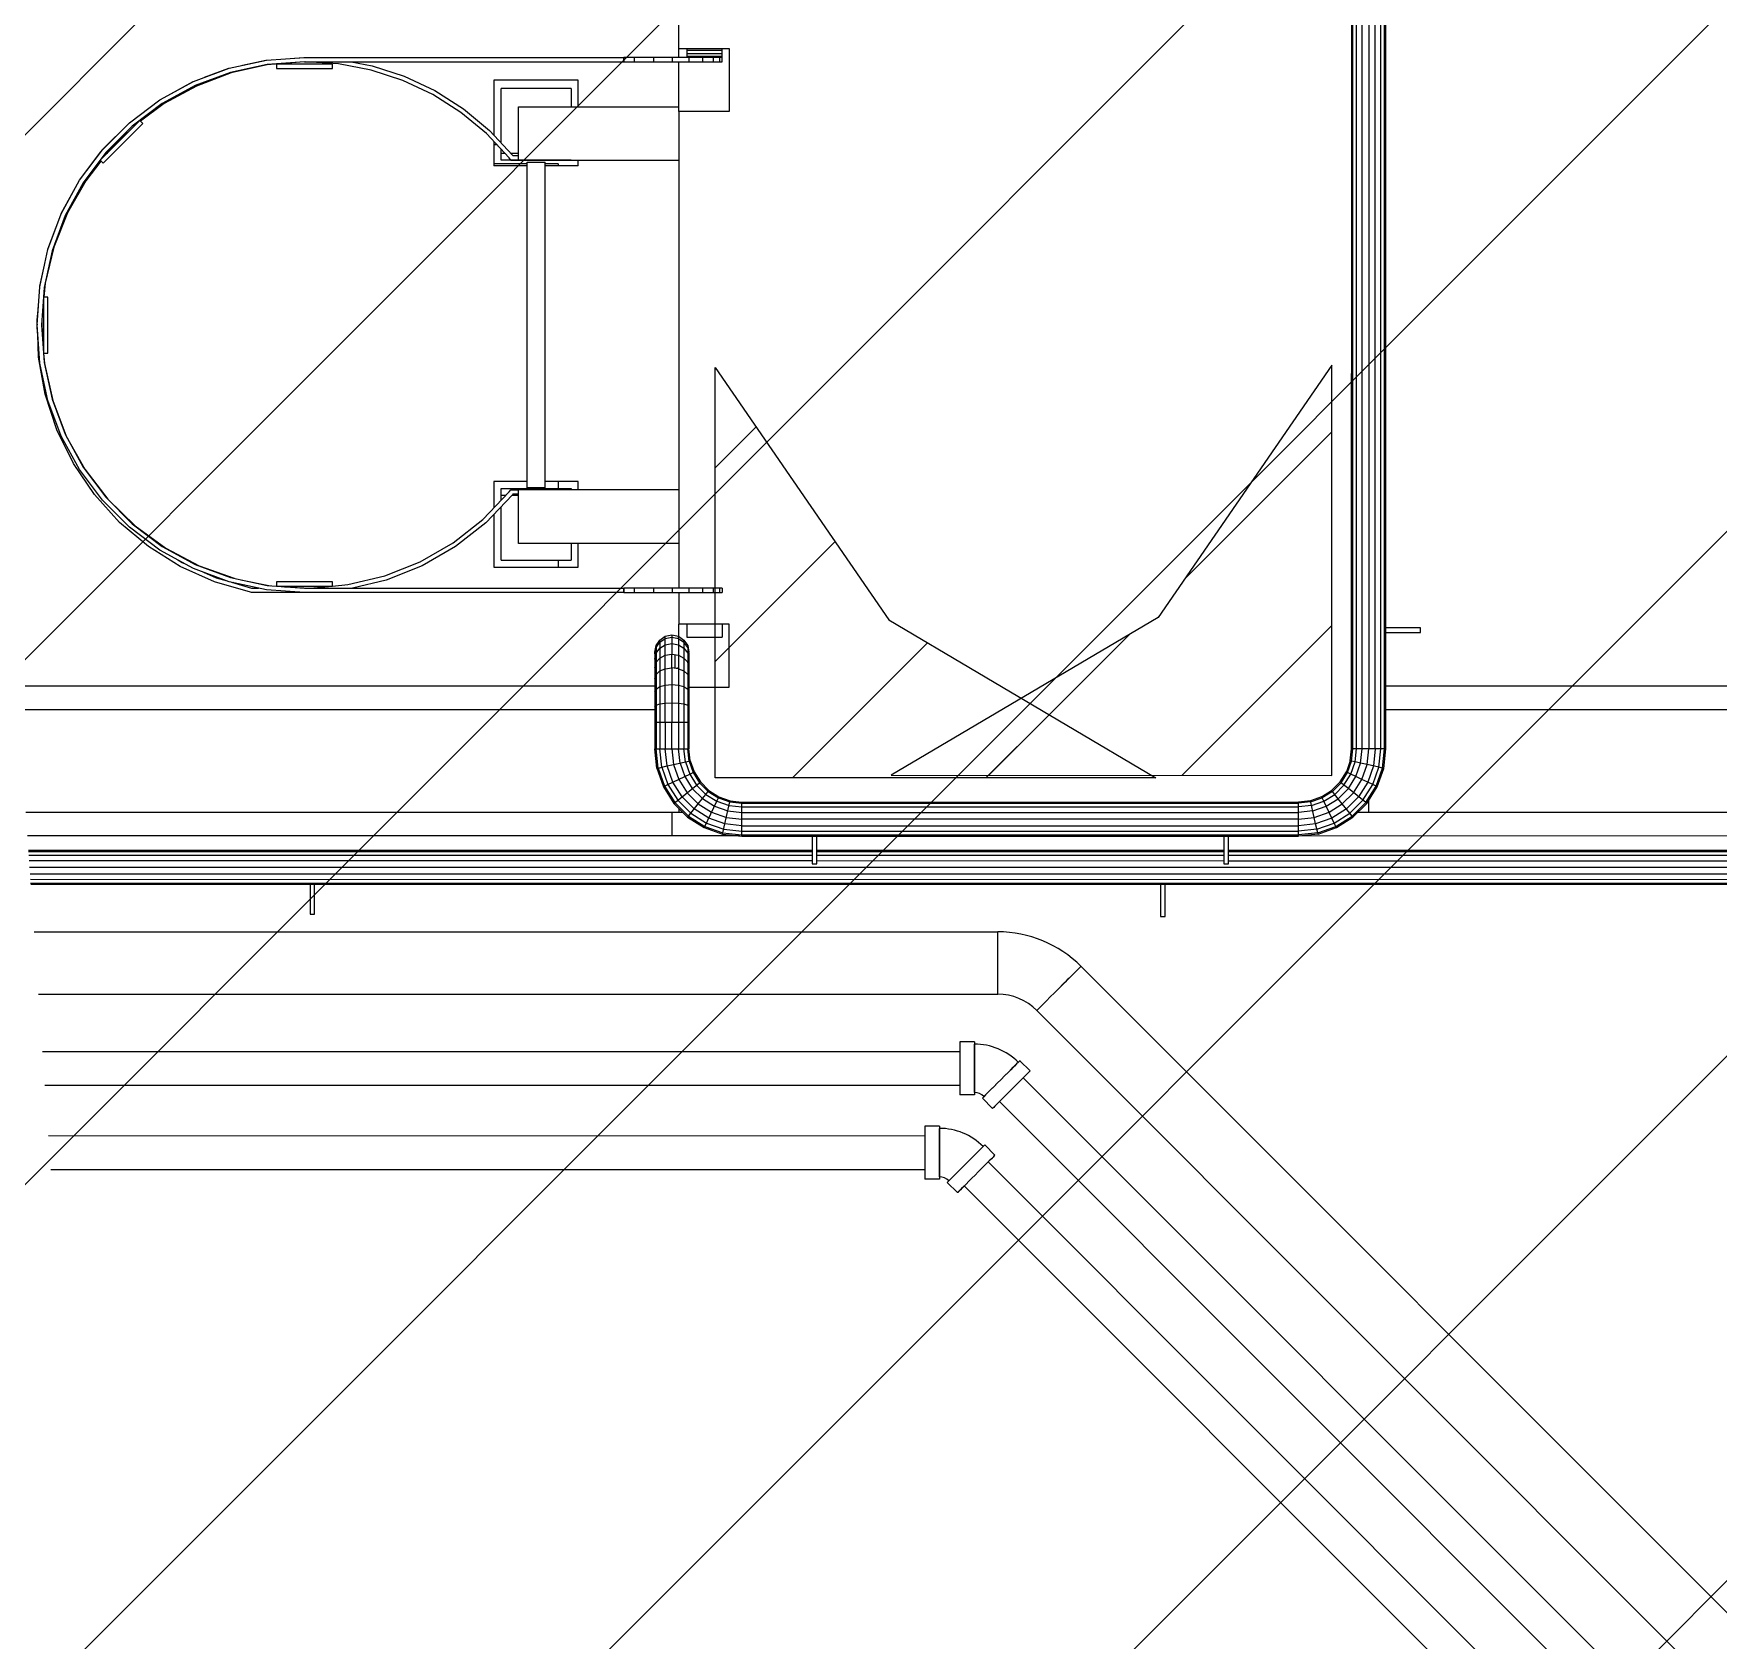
# Model space of a CAD drawing. Header units: metres. Extents: x 0 to 63075, y 0 to 44550.
# Drawn here: x 52224.2 to 52584.7, y 36668.7 to 37012.4 of the extents above; entities that cross this region are included whole.
import ezdxf

# ---------------------------------------------------------------- set-up
doc = ezdxf.new("R2010")
doc.units = ezdxf.units.M
doc.header["$LTSCALE"] = 75
for name, color, linetype in [('AI-Hatch mob', 7, 'Continuous'), ('GSB', 7, 'Continuous'), ('ML6', 1, 'Continuous'), ('SL1', 8, 'Continuous')]:
    doc.layers.add(name, color=color, linetype=linetype)
pattern_1 = [(44.99813, (326091.56, -18363.04), (-137.8813, 137.8903), [])]

# ---------------------------------------------------------------- blocks, each defined once
blk = doc.blocks.new('A$C6bae614f')
at = {"layer": 'SL1'}
h = blk.add_hatch(dxfattribs=at)
h.set_pattern_fill('_USER', color=256, scale=195, angle=44.9981, style=0, pattern_type=0)
h.set_pattern_definition(pattern_1)
h.paths.add_polyline_path([(363152.1, 20455.3), (363532.9, 20230.3), (362905, 20230.4), (362905, 20814.7)])
h = blk.add_hatch(dxfattribs=at)
h.set_pattern_fill('_USER', color=256, scale=195, angle=44.9981, style=0, pattern_type=0)
h.set_pattern_definition(pattern_1)
h.paths.add_polyline_path([(363536.2, 20458.9), (363155.4, 20234), (363783.3, 20233.9), (363783.3, 20818.2)])
for p, q in [((363811.7, 20271.6), (363811.8, 22418.4)), ((363813.5, 20271.6), (363813.6, 22418.4)), ((363818.8, 20271.6), (363818.9, 22418.4)), ((363826.8, 20271.6), (363826.8, 22418.4)), ((363836.2, 22418.4), (363836.1, 20271.6)), ((363845.4, 20271.6), (363845.5, 22418.4)), ((363853.3, 20271.6), (363853.4, 22418.4)), ((363858.6, 20271.6), (363858.7, 22418.4)), ((363860.5, 20271.6), (363860.6, 22418.4)), ((362853.1, 21256.6), (362853.1, 21313.5)), ((362853.1, 21269.3), (362924.6, 21269.3)), ((362864.6, 21269.3), (362864.6, 21256.6)), ((362914.6, 21250.3), (362914.6, 21269.3)), ((362924.6, 21269.3), (362924.6, 21179.3)), ((362212.3, 21241.2), (362265.4, 21252.7)), ((362266.3, 21246.5), (362214, 21235.1)), ((362266.2, 21246), (362215, 21234.4)), ((362231.1, 21245.3), (362264.6, 21252.6)), ((362264.6, 21252.6), (362265, 21252.7)), ((362265.4, 21252.7), (362319.6, 21256.6)), ((362313.5, 21249.9), (362266.2, 21246)), ((362319.6, 21250.3), (362266.3, 21246.5)), ((362279.6, 21247.1), (362279.6, 21240.8)), ((362359.6, 21247.1), (362279.6, 21247.1)), ((362286, 21254.2), (362318.6, 21256.6)), ((362313, 21256.1), (362318.6, 21256.6)), ((362318.6, 21256.6), (362319.4, 21256.6)), ((362318.6, 21256.6), (362319.6, 21256.6)), ((362319.4, 21256.6), (362774.6, 21256.6)), ((362319.6, 21256.6), (362320.6, 21256.6)), ((362319.6, 21250.3), (362774.6, 21250.3)), ((362320.6, 21256.6), (362320.8, 21256.6)), ((362367.9, 21247.4), (362320.8, 21250.3)), ((362359.6, 21240.8), (362359.6, 21247.1)), ((362414.4, 21238.5), (362367.9, 21247.4)), ((362386, 21250.3), (362416, 21244.6)), ((362416, 21244.6), (362461.8, 21229.7)), ((362774.6, 21250.3), (362774.6, 21256.6)), ((362914.6, 21256.6), (362774.7, 21256.6)), ((362774.7, 21256.6), (362774.7, 21250.3)), ((362774.7, 21250.3), (362914.6, 21250.3)), ((362789.7, 21250.3), (362789.7, 21256.6)), ((362817.5, 21250.3), (362817.5, 21256.6)), ((362843.9, 21250.3), (362843.9, 21256.6)), ((362853.1, 21179.3), (362853.1, 21250.3)), ((362914.6, 21266.5), (362864.6, 21266.5)), ((362914.6, 21261.5), (362864.6, 21261.5)), ((362914.6, 21257.9), (362864.6, 21257.9)), ((362867.6, 21250.3), (362867.6, 21256.6)), ((362887.4, 21250.3), (362887.4, 21256.6)), ((362902.3, 21250.3), (362902.3, 21256.6)), ((362911.5, 21250.3), (362911.5, 21256.6)), ((362113.6, 21196.1), (362161.3, 21222.2)), ((362124.7, 21202.2), (362160.9, 21222)), ((362160.9, 21222), (362161.1, 21222.1)), ((362161.3, 21222.2), (362212.3, 21241.2)), ((362214, 21235.1), (362163.9, 21216.5)), ((362215, 21234.4), (362165.7, 21215.8)), ((362177.3, 21228.2), (362211.6, 21241)), ((362211.6, 21241), (362212, 21241.1)), ((362279.6, 21240.8), (362359.6, 21240.8)), ((362459.5, 21223.8), (362414.4, 21238.5)), ((362502.3, 21203.6), (362459.5, 21223.8)), ((362461.8, 21229.7), (362505.4, 21209.2)), ((362709.6, 21224.1), (362589.6, 21224.1)), ((362589.6, 21224.1), (362589.6, 21145.5)), ((362709.6, 21186.3), (362709.6, 21224.1)), ((362070, 21163.5), (362113.6, 21196.1)), ((362113.3, 21196), (362113.5, 21196.1)), ((362163.9, 21216.5), (362117, 21190.8)), ((362165.7, 21215.8), (362119.6, 21190.7)), ((362542.3, 21178.2), (362502.3, 21203.6)), ((362505.4, 21209.2), (362546, 21183.3)), ((362699.6, 21212.1), (362599.6, 21212.1)), ((362599.6, 21134.9), (362599.6, 21212.1)), ((362699.6, 21212.1), (362699.6, 21186.3)), ((362070, 21163.5), (362113.3, 21196)), ((362117, 21190.8), (362074.2, 21158.8)), ((362119.6, 21190.7), (362085.9, 21165.6)), ((362578.8, 21148), (362542.3, 21178.2)), ((362546, 21183.3), (362583.1, 21152.6)), ((362624.6, 21186.3), (362853.1, 21186.3)), ((362624.6, 21110.1), (362624.6, 21186.3)), ((362853.1, 21179.3), (362853.1, 20500.6)), ((362924.6, 21179.3), (362853.1, 21179.3)), ((362084.8, 21166.7), (362028.4, 21110.4)), ((362031.6, 21125.1), (362070, 21163.5)), ((362031.6, 21125.2), (362070, 21163.5)), ((362032.7, 21105.7), (362089.2, 21162.3)), ((362074.2, 21158.8), (362036.3, 21121)), ((362039.9, 21122.4), (362077.4, 21159.3)), ((362077.4, 21159.4), (362077.4, 21159.3)), ((362089.2, 21162.3), (362084.8, 21166.7)), ((362583.1, 21152.6), (362616, 21117.4)), ((361999, 21081.5), (362031.6, 21125.1)), ((362031.6, 21125.1), (362031.6, 21125.2)), ((362611.1, 21113.4), (362578.8, 21148)), ((362589.6, 21136.3), (362589.6, 21102.1)), ((362593.6, 21132.1), (362589.6, 21132.1)), ((362599.6, 21119.7), (362599.6, 21125.7)), ((361999.1, 21081.8), (362029, 21121.6)), ((362036.3, 21121), (362004.3, 21078.1)), ((362029.5, 21108.9), (362007.8, 21080.7)), ((362028.2, 21110.1), (362032.7, 21105.7)), ((362039.9, 21122.4), (362037.8, 21119.8)), ((362636.9, 21105.1), (362589.6, 21105.1)), ((362636.9, 21102.1), (362589.6, 21102.1)), ((362599.6, 21110.1), (362599.6, 21119.7)), ((362605.3, 21119.7), (362599.6, 21119.7)), ((362699.6, 21110.1), (362599.6, 21110.1)), ((362613.6, 21110.3), (362611.1, 21113.4)), ((362613.6, 21110.3), (362624.6, 21110.3)), ((362624.6, 21119.7), (362613.9, 21119.7)), ((362616.6, 21116.6), (362616, 21117.4)), ((362616.6, 21116.6), (362624.6, 21116.6)), ((362624.6, 21110.1), (362853.1, 21110.1)), ((362636.9, 21107.1), (362662.3, 21107.1)), ((362636.9, 20643.6), (362636.9, 21107.1)), ((362662.3, 20643.6), (362662.3, 21107.1)), ((362681.1, 21105.1), (362662.3, 21105.1)), ((362709.6, 21102.1), (362662.3, 21102.1)), ((362681.1, 21105.1), (362681.1, 21102.1)), ((362699.6, 21110.1), (362699.6, 21110.1)), ((362709.6, 21102.1), (362709.6, 21110.1)), ((361972.9, 21033.8), (361999, 21081.5)), ((362004.3, 21078.1), (361978.7, 21031.2)), ((362007.8, 21080.7), (361981.9, 21035)), ((361999.1, 21081.6), (361999.1, 21081.8)), ((361973.1, 21034.3), (361991.1, 21067.1)), ((361953.9, 20982.9), (361972.9, 21033.8)), ((361978.7, 21031.2), (361960, 20981.1)), ((361981.9, 21035), (361962.5, 20986.1)), ((361973, 21034), (361973.1, 21034.3)), ((361954.1, 20983.5), (361965.7, 21014.6)), ((361942.4, 20929.7), (361953.9, 20982.9)), ((361960, 20981.1), (361948.6, 20928.8)), ((361962.5, 20986.1), (361950.1, 20935)), ((361954, 20983.2), (361954.1, 20983.5)), ((361942.5, 20930.6), (361949.1, 20960.8)), ((361950.1, 20935), (361948.2, 20915.2)), ((361938.5, 20875.5), (361942.4, 20929.7)), ((361942.4, 20930.1), (361942.5, 20930.6)), ((361948.6, 20928.8), (361944.8, 20875.5)), ((361947.5, 20908.9), (361946.2, 20895.8)), ((361947.5, 20914), (361947.5, 20837)), ((361953.8, 20915.2), (361947.6, 20915.2)), ((361953.8, 20835.2), (361953.8, 20915.2)), ((361938.6, 20882.9), (361940, 20896.4)), ((361939.9, 20895.4), (361940.7, 20906)), ((361938.5, 20876.5), (361938.7, 20880)), ((361938.5, 20876.5), (361938.5, 20875.5)), ((361942.4, 20821.2), (361938.5, 20875.5)), ((361938.5, 20874.5), (361938.5, 20875.5)), ((361939.3, 20863.9), (361938.5, 20874.5)), ((361938.8, 20879.4), (361938.6, 20882.9)), ((361940.7, 20829.4), (361939.5, 20861.7)), ((361944.8, 20875.5), (361948.6, 20822.1)), ((361945.1, 20879.4), (361945.7, 20862)), ((361945.7, 20862.4), (361947.5, 20839.2)), ((361950.2, 20776.8), (361940.7, 20829.4)), ((361953.9, 20768.1), (361942.4, 20821.2)), ((361947.7, 20835.2), (361953.8, 20835.2)), ((361947.8, 20835.2), (361949, 20820.6)), ((361948.6, 20822.1), (361960, 20769.9)), ((361949, 20820.6), (361960.9, 20767.8)), ((361966.9, 20726), (361950.2, 20776.8)), ((361972.9, 20717.1), (361953.9, 20768.1)), ((361960, 20769.9), (361978.6, 20719.8)), ((361960.9, 20767.8), (361980.2, 20717.3)), ((361990.4, 20678), (361966.9, 20726)), ((361999, 20669.4), (361972.9, 20717.1)), ((361978.6, 20719.8), (362004.3, 20672.8)), ((361980.2, 20717.3), (362006.6, 20670.1)), ((362020.4, 20633.8), (361990.4, 20678)), ((362031.6, 20625.9), (361999, 20669.4)), ((362004.3, 20672.8), (362036.3, 20630)), ((362006.6, 20670.1), (362039.5, 20627.2)), ((362589.6, 20652.6), (362589.6, 20615)), ((362636.9, 20652.6), (362589.6, 20652.6)), ((362709.6, 20652.6), (362662.3, 20652.6)), ((362681.1, 20652.6), (362681.1, 20642.6)), ((362709.6, 20640.6), (362709.6, 20652.6)), ((362056.2, 20594.1), (362020.4, 20633.8)), ((362070, 20587.4), (362031.6, 20625.9)), ((362036.3, 20630), (362074.1, 20592.2)), ((362039.5, 20627.2), (362078.2, 20589.4)), ((362573.8, 20598.4), (362611.1, 20637.6)), ((362616, 20633.5), (362578, 20593.7)), ((362599.6, 20642.6), (362699.6, 20642.6)), ((362599.6, 20625.5), (362599.6, 20642.6)), ((362599.6, 20633.1), (362606.8, 20633.1)), ((362611.1, 20637.6), (362613.6, 20640.6)), ((362613.6, 20640.6), (362624.6, 20640.6)), ((362615.5, 20633.1), (362624.6, 20633.1)), ((362616.6, 20634.3), (362616, 20633.5)), ((362624.6, 20634.3), (362616.6, 20634.3)), ((362853.1, 20640.6), (362624.6, 20640.6)), ((362624.6, 20564.4), (362624.6, 20640.6)), ((362662.3, 20643.6), (362636.9, 20643.6)), ((362699.6, 20642.6), (362699.6, 20640.6)), ((362531.3, 20565), (362573.8, 20598.4)), ((362589.6, 20605.9), (362589.6, 20530.6)), ((362599.6, 20540.6), (362599.6, 20616.4)), ((362097.2, 20559.7), (362056.2, 20594.1)), ((362113.5, 20554.8), (362070, 20587.4)), ((362074.1, 20592.2), (362117, 20560.1)), ((362078.2, 20589.4), (362121.9, 20557.6)), ((362578, 20593.7), (362534.8, 20559.8)), ((362142.5, 20531.3), (362097.2, 20559.7)), ((362161.3, 20528.8), (362113.5, 20554.8)), ((362117, 20560.1), (362163.9, 20534.5)), ((362121.9, 20557.6), (362169.7, 20532.3)), ((362484.4, 20538), (362531.3, 20565)), ((362534.8, 20559.8), (362487.1, 20532.4)), ((362853.1, 20564.4), (362624.6, 20564.4)), ((362699.6, 20564.4), (362699.6, 20540.6)), ((362709.6, 20530.6), (362709.6, 20564.4)), ((362139, 20540.9), (362145.4, 20536.9)), ((362191.3, 20509.5), (362142.5, 20531.3)), ((362145.4, 20536.9), (362150.6, 20534.6)), ((362212.2, 20509.8), (362161.3, 20528.8)), ((362163.9, 20534.5), (362214, 20515.8)), ((362169.7, 20532.3), (362219.6, 20514.6)), ((362434.1, 20518.1), (362484.4, 20538)), ((362487.1, 20532.4), (362436, 20512.1)), ((362589.6, 20530.6), (362709.6, 20530.6)), ((362599.6, 20540.6), (362699.6, 20540.6)), ((362681.1, 20540.6), (362681.1, 20530.6)), ((362175.5, 20523.5), (362193.5, 20515.4)), ((362242.6, 20494.7), (362191.3, 20509.5)), ((362193.5, 20515.4), (362209.3, 20510.9)), ((362265.4, 20498.2), (362212.2, 20509.8)), ((362214, 20515.8), (362266.3, 20504.4)), ((362215.7, 20509), (362244, 20500.8)), ((362219, 20508.2), (362217.9, 20508.5)), ((362227.6, 20506.4), (362219, 20508.2)), ((362228.9, 20512.6), (362271.3, 20504.1)), ((362244, 20500.8), (362244.9, 20500.6)), ((362244.9, 20500.6), (362254.2, 20500.6)), ((362266.3, 20504.4), (362319.6, 20500.6)), ((362279.6, 20509.8), (362279.6, 20503.5)), ((362359.6, 20509.8), (362279.6, 20509.8)), ((362279.6, 20503.5), (362359.6, 20503.5)), ((362291.3, 20502.7), (362327.7, 20500.7)), ((362319.6, 20500.6), (362774.6, 20500.6)), ((362327.7, 20500.7), (362358.9, 20503.5)), ((362359.6, 20503.5), (362359.6, 20509.8)), ((362359.6, 20503.6), (362381.5, 20505.6)), ((362381.5, 20505.6), (362434.1, 20518.1)), ((362436, 20512.1), (362387.9, 20500.6)), ((362774.6, 20494.3), (362774.6, 20500.6)), ((362914.6, 20500.6), (362774.6, 20500.6)), ((362774.6, 20500.6), (362774.6, 20494.3)), ((362789.7, 20494.3), (362789.7, 20500.6)), ((362817.5, 20494.3), (362817.5, 20500.6)), ((362843.9, 20494.3), (362843.9, 20500.6)), ((362867.6, 20494.3), (362867.6, 20500.6)), ((362887.4, 20494.3), (362887.4, 20500.6)), ((362902.2, 20494.3), (362902.2, 20500.6)), ((362911.5, 20494.3), (362911.5, 20500.6)), ((362914.6, 20500.6), (362914.6, 20494.3)), ((362244.3, 20494.3), (362242.6, 20494.7)), ((362319.6, 20494.3), (362244.3, 20494.3)), ((362319.6, 20494.3), (362265.4, 20498.2)), ((362774.6, 20494.3), (362319.6, 20494.3)), ((362774.6, 20494.3), (362914.6, 20494.3)), ((362853.1, 20494.3), (362853.1, 20449.4)), ((362825.8, 20426.7), (362833.7, 20432)), ((362825.8, 20423.8), (362833.7, 20428.9)), ((362833.7, 20432), (362843, 20433.9)), ((362833.7, 20428.9), (362833.7, 20432)), ((362833.7, 20428.9), (362843, 20430.8)), ((362833.7, 20309.5), (362833.7, 20428.9)), ((362843, 20433.9), (362843, 20430.8)), ((362843, 20433.9), (362852.4, 20432)), ((362843, 20430.8), (362843, 20421.6)), ((362843, 20430.8), (362852.4, 20428.9)), ((362852.4, 20432), (362860.3, 20426.7)), ((362852.4, 20428.9), (362852.4, 20432)), ((362852.4, 20428.9), (362852.4, 20385.9)), ((362852.4, 20428.9), (362860.3, 20423.8)), ((362853.1, 20431.5), (362853.1, 20449.4)), ((362924.6, 20449.4), (362853.1, 20449.4)), ((362864.6, 20449.4), (362864.6, 20430.6)), ((362864.6, 20430.6), (362914.6, 20430.6)), ((362914.6, 20449.4), (362914.6, 20430.6)), ((362924.6, 20359.4), (362924.6, 20449.4)), ((363909.6, 20443.9), (363860.5, 20443.9)), ((363860.5, 20437.6), (363909.6, 20437.6)), ((363909.6, 20437.6), (363909.6, 20443.9)), ((362818.6, 20409.5), (362820.5, 20418.8)), ((362818.6, 20407), (362820.5, 20416.1)), ((362818.6, 20407), (362818.6, 20409.5)), ((362818.6, 20399.6), (362820.5, 20408)), ((362818.6, 20407), (362818.6, 20309.5)), ((362820.5, 20418.8), (362825.8, 20426.7)), ((362820.5, 20416.1), (362825.8, 20423.8)), ((362820.5, 20416.1), (362820.5, 20418.8)), ((362820.5, 20416.1), (362820.5, 20377.6)), ((362820.5, 20408), (362825.8, 20415.1)), ((362825.8, 20423.8), (362825.8, 20426.7)), ((362825.8, 20423.8), (362825.8, 20309.5)), ((362825.8, 20415.1), (362833.7, 20419.9)), ((362825.8, 20401.1), (362833.7, 20405.3)), ((362833.7, 20419.9), (362843, 20421.6)), ((362833.7, 20405.3), (362843, 20406.7)), ((362843, 20421.6), (362852.4, 20419.9)), ((362843, 20421.6), (362843, 20406.7)), ((362843, 20387), (362843.1, 20406.7)), ((362843, 20387), (362843, 20406.7)), ((362843, 20406.7), (362852.4, 20405.3)), ((362847.8, 20386.4), (362847.9, 20406)), ((362852.4, 20419.9), (362860.3, 20415.1)), ((362852.4, 20405.3), (362860.3, 20401.1)), ((362860.3, 20423.8), (362860.3, 20426.7)), ((362860.3, 20426.7), (362865.6, 20418.8)), ((362860.3, 20423.8), (362860.3, 20309.5)), ((362865.6, 20416.1), (362860.3, 20423.8)), ((362860.3, 20415.1), (362865.6, 20408)), ((362865.6, 20418.8), (362867.4, 20409.5)), ((362865.6, 20418.8), (362865.6, 20416.1)), ((362865.6, 20416.1), (362867.4, 20407)), ((362865.6, 20416.1), (362865.6, 20333.8)), ((362865.6, 20408), (362867.4, 20399.6)), ((362866.4, 20404.3), (362865.6, 20400.1)), ((362867.4, 20407), (362867.4, 20409.5)), ((362867.4, 20407), (362867.4, 20399.6)), ((362818.6, 20387.7), (362820.5, 20395)), ((362820.5, 20395), (362825.8, 20401.1)), ((362820.5, 20377.6), (362825.8, 20382.6)), ((362825.8, 20382.6), (362833.7, 20385.9)), ((362833.7, 20385.9), (362843, 20387)), ((362852.4, 20385.9), (362843, 20387)), ((362843, 20387), (362843, 20363.4)), ((362852.4, 20386.9), (362849.1, 20386.3)), ((362852.4, 20386.9), (362852.4, 20386.9)), ((362852.4, 20385.9), (362852.4, 20386.9)), ((362852.4, 20385.9), (362860.3, 20382.6)), ((362852.4, 20385.9), (362852.4, 20362.6)), ((362860.3, 20401.1), (362865.6, 20395)), ((362860.3, 20382.6), (362865.6, 20377.6)), ((362866.7, 20403.1), (362865.6, 20397.9)), ((362867.4, 20387.7), (362865.6, 20395)), ((362867.4, 20399.6), (362866, 20393.2)), ((362867.4, 20399.6), (362867.4, 20387.7)), ((362867.4, 20387.7), (362867.4, 20331.7)), ((361909.6, 20361.6), (362818.6, 20361.6)), ((362818.6, 20371.8), (362820.5, 20377.6)), ((362818.6, 20352.9), (362820.5, 20356.9)), ((362820.5, 20377.6), (362820.5, 20333.8)), ((362820.5, 20356.9), (362825.8, 20360.3)), ((362825.8, 20360.3), (362833.7, 20362.6)), ((362833.7, 20362.6), (362843, 20363.4)), ((362843, 20363.4), (362852.4, 20362.6)), ((362843, 20363.4), (362843, 20337.2)), ((362852.4, 20362.6), (362852.4, 20309.5)), ((362852.4, 20362.6), (362860.3, 20360.3)), ((362860.3, 20360.3), (362865.6, 20356.9)), ((362865.6, 20377.6), (362867.4, 20371.8)), ((362865.6, 20356.9), (362867.4, 20352.9)), ((362867.4, 20359.4), (362924.6, 20359.4)), ((363860.5, 20361.6), (364860.8, 20361.6)), ((362818.6, 20331.7), (362820.5, 20333.8)), ((362820.5, 20333.8), (362825.8, 20335.6)), ((362820.5, 20333.8), (362820.5, 20309.5)), ((362825.8, 20335.6), (362833.7, 20336.7)), ((362833.7, 20336.7), (362843, 20337.2)), ((362843, 20337.2), (362843, 20309.5)), ((362843, 20337.2), (362852.4, 20336.7)), ((362852.4, 20336.7), (362860.3, 20335.6)), ((362860.3, 20335.6), (362865.6, 20333.8)), ((362865.6, 20333.8), (362865.6, 20271.6)), ((362865.6, 20333.8), (362867.4, 20331.7)), ((361912, 20327.6), (362818.6, 20327.6)), ((362818.6, 20309.5), (362818.6, 20271.6)), ((362818.6, 20309.5), (362820.5, 20309.5)), ((362820.5, 20309.5), (362820.5, 20271.6)), ((362820.5, 20309.5), (362833.7, 20309.5)), ((362825.8, 20309.5), (362825.8, 20271.6)), ((362833.7, 20309.5), (362833.7, 20271.6)), ((362833.7, 20309.5), (362860.3, 20309.5)), ((362843, 20271.6), (362843, 20309.5)), ((362852.4, 20309.5), (362852.4, 20271.6)), ((362860.3, 20309.5), (362865.6, 20309.5)), ((362860.3, 20309.5), (362860.3, 20271.6)), ((362865.6, 20309.5), (362867.4, 20309.5)), ((362867.4, 20331.7), (362867.4, 20271.6)), ((363860.5, 20327.6), (365031.6, 20327.5)), ((362821.8, 20244), (362818.6, 20271.6)), ((362818.6, 20271.6), (362820.5, 20271.6)), ((362823.6, 20244.4), (362820.5, 20271.6)), ((362820.5, 20271.6), (362825.8, 20271.6)), ((362825.8, 20271.6), (362843, 20271.6)), ((362828.7, 20245.5), (362825.8, 20271.6)), ((362836.4, 20247.3), (362833.7, 20271.6)), ((362843, 20271.6), (362845.6, 20249.4)), ((362843, 20271.6), (362852.4, 20271.6)), ((362854.7, 20251.5), (362852.4, 20271.6)), ((362852.4, 20271.6), (362865.6, 20271.6)), ((362862.4, 20253.2), (362860.3, 20271.6)), ((362865.6, 20271.6), (362867.4, 20271.6)), ((362867.5, 20254.4), (362865.6, 20271.6)), ((362869.3, 20254.8), (362867.4, 20271.6)), ((363809.8, 20254.8), (363811.7, 20271.6)), ((363811.6, 20254.4), (363813.5, 20271.6)), ((363826.8, 20271.6), (363811.7, 20271.6)), ((363816.8, 20253.2), (363818.8, 20271.6)), ((363824.5, 20251.4), (363826.8, 20271.6)), ((363836.1, 20271.6), (363826.8, 20271.6)), ((363833.6, 20249.4), (363836.1, 20271.6)), ((363845.4, 20271.6), (363836.1, 20271.6)), ((363845.4, 20271.6), (363842.7, 20247.3)), ((363860.5, 20271.6), (363845.4, 20271.6)), ((363850.4, 20245.5), (363853.3, 20271.6)), ((363855.6, 20244.3), (363858.6, 20271.6)), ((363857.4, 20243.9), (363860.5, 20271.6)), ((362821.8, 20244), (362823.6, 20244.4)), ((362821.8, 20244), (362831, 20217.7)), ((362823.6, 20244.4), (362836.4, 20247.3)), ((362823.6, 20244.4), (362832.6, 20218.5)), ((362828.7, 20245.5), (362837.4, 20220.8)), ((362836.4, 20247.3), (362845.6, 20249.4)), ((362844.5, 20224.2), (362836.4, 20247.3)), ((362845.6, 20249.4), (362869.3, 20254.8)), ((362845.6, 20249.4), (362852.9, 20228.2)), ((362854.7, 20251.5), (362861.4, 20232.3)), ((362862.4, 20253.2), (362868.5, 20235.7)), ((362867.5, 20254.4), (362873.3, 20238)), ((362868.5, 20235.7), (362873.3, 20238)), ((362869.3, 20254.8), (362874.9, 20238.8)), ((362873.3, 20238), (362874.9, 20238.8)), ((362873.3, 20238), (362882.5, 20223.3)), ((362874.9, 20238.8), (362883.9, 20224.5)), ((363795.2, 20224.5), (363804.2, 20238.8)), ((363796.6, 20223.3), (363805.9, 20238)), ((363809.8, 20254.8), (363804.2, 20238.8)), ((363805.9, 20238), (363804.2, 20238.8)), ((363805.9, 20238), (363811.6, 20254.4)), ((363810.6, 20235.7), (363805.9, 20238)), ((363811.6, 20254.4), (363809.8, 20254.8)), ((363810.6, 20235.7), (363816.8, 20253.2)), ((363816.8, 20253.2), (363811.6, 20254.4)), ((363824.5, 20251.4), (363816.8, 20253.2)), ((363817.8, 20232.3), (363824.5, 20251.4)), ((363833.6, 20249.4), (363824.5, 20251.4)), ((363826.2, 20228.2), (363833.6, 20249.4)), ((363850.4, 20245.5), (363833.6, 20249.4)), ((363842.7, 20247.3), (363834.6, 20224.2)), ((363841.7, 20220.7), (363850.4, 20245.5)), ((363846.5, 20218.4), (363855.6, 20244.3)), ((363848.2, 20217.6), (363857.4, 20243.9)), ((363855.6, 20244.3), (363850.4, 20245.5)), ((363857.4, 20243.9), (363855.6, 20244.3)), ((362831, 20217.7), (362832.6, 20218.5)), ((362831, 20217.7), (362845.8, 20194.1)), ((362832.6, 20218.5), (362837.4, 20220.8)), ((362832.6, 20218.5), (362847.2, 20195.2)), ((362837.4, 20220.8), (362868.5, 20235.7)), ((362837.4, 20220.8), (362851.4, 20198.5)), ((362857.6, 20203.5), (362844.5, 20224.2)), ((362845.8, 20194.1), (362882.5, 20223.3)), ((362852.9, 20228.2), (362864.9, 20209.3)), ((362861.4, 20232.3), (362872.2, 20215.1)), ((362868.5, 20235.7), (362878.3, 20220)), ((362872.2, 20215.1), (362886.5, 20200.8)), ((362878.3, 20220), (362891.5, 20206.9)), ((362882.5, 20223.3), (362883.9, 20224.5)), ((362882.5, 20223.3), (362894.7, 20211.1)), ((362883.9, 20224.5), (362895.9, 20212.5)), ((362891.5, 20206.9), (362895.9, 20212.5)), ((362895.9, 20212.5), (362910.2, 20203.5)), ((363768.9, 20203.5), (363783.2, 20212.5)), ((363783.2, 20212.5), (363795.2, 20224.5)), ((363783.2, 20212.5), (363784.4, 20211.1)), ((363784.4, 20211.1), (363796.6, 20223.3)), ((363787.7, 20206.9), (363800.8, 20220)), ((363792.6, 20200.7), (363807, 20215.1)), ((363796.6, 20223.3), (363795.2, 20224.5)), ((363800.8, 20220), (363796.6, 20223.3)), ((363800.8, 20220), (363810.6, 20235.7)), ((363807, 20215.1), (363800.8, 20220)), ((363807, 20215.1), (363817.8, 20232.3)), ((363831.9, 20195.2), (363807, 20215.1)), ((363817.8, 20232.3), (363810.6, 20235.7)), ((363814.3, 20209.3), (363826.2, 20228.2)), ((363826.2, 20228.2), (363817.8, 20232.3)), ((363834.6, 20224.2), (363821.6, 20203.4)), ((363834.6, 20224.2), (363826.2, 20228.2)), ((363827.8, 20198.5), (363841.7, 20220.7)), ((363831.9, 20195.2), (363846.5, 20218.4)), ((363833.3, 20194), (363848.2, 20217.6)), ((363841.7, 20220.7), (363834.6, 20224.2)), ((363846.5, 20218.4), (363841.7, 20220.7)), ((363848.2, 20217.6), (363846.5, 20218.4)), ((362845.8, 20194.1), (362865.5, 20174.4)), ((362847.2, 20195.2), (362866.6, 20175.8)), ((362851.4, 20198.5), (362869.9, 20180)), ((362874.9, 20186.2), (362857.6, 20203.5)), ((362864.9, 20209.3), (362880.7, 20193.5)), ((362866.6, 20175.8), (362880.7, 20193.5)), ((362880.7, 20193.5), (362886.5, 20200.8)), ((362880.7, 20193.5), (362899.7, 20181.5)), ((362886.5, 20200.8), (362891.5, 20206.9)), ((362886.5, 20200.8), (362903.7, 20190)), ((362889.9, 20161.2), (362907.1, 20197.1)), ((362891.5, 20206.9), (362907.1, 20197.1)), ((362894.7, 20211.1), (362909.4, 20201.9)), ((362903.7, 20190), (362922.9, 20183.2)), ((362907.1, 20197.1), (362909.4, 20201.9)), ((362907.1, 20197.1), (362924.6, 20191)), ((362909.4, 20201.9), (362910.2, 20203.5)), ((362909.4, 20201.9), (362925.8, 20196.1)), ((362910.2, 20203.5), (362926.2, 20197.9)), ((362918.7, 20165), (362925.8, 20196.1)), ((362924.6, 20191), (362943, 20188.9)), ((362925.8, 20196.1), (362926.2, 20197.9)), ((362925.8, 20196.1), (362943, 20194.2)), ((362926.2, 20197.9), (362943, 20196)), ((362943, 20196), (363736.1, 20196)), ((362943, 20181), (362943, 20196)), ((362943, 20194.2), (363736.1, 20194.2)), ((362943, 20188.9), (363736.1, 20188.9)), ((363752.9, 20197.9), (363736.1, 20196)), ((363753.3, 20196.1), (363736.1, 20194.2)), ((363736.1, 20147.2), (363736.1, 20196)), ((363754.5, 20190.9), (363736.1, 20188.9)), ((363768.9, 20203.5), (363752.9, 20197.9)), ((363758.3, 20174.1), (363752.9, 20197.9)), ((363753.3, 20196.1), (363769.7, 20201.8)), ((363754.5, 20190.9), (363772, 20197.1)), ((363756.3, 20183.2), (363775.4, 20189.9)), ((363769.7, 20201.8), (363768.9, 20203.5)), ((363784.4, 20211.1), (363769.7, 20201.8)), ((363772, 20197.1), (363769.7, 20201.8)), ((363772, 20197.1), (363787.7, 20206.9)), ((363787, 20166), (363772, 20197.1)), ((363775.4, 20189.9), (363792.6, 20200.7)), ((363779.5, 20181.5), (363798.4, 20193.4)), ((363792.6, 20200.7), (363784.4, 20211.1)), ((363798.4, 20193.4), (363792.6, 20200.7)), ((363798.4, 20193.4), (363814.3, 20209.3)), ((363809.2, 20179.9), (363798.4, 20193.4)), ((363821.6, 20203.4), (363804.3, 20186.1)), ((363809.2, 20179.9), (363827.8, 20198.5)), ((363812.5, 20175.8), (363831.9, 20195.2)), ((363813.6, 20174.3), (363833.3, 20194)), ((363833.3, 20194), (363831.9, 20195.2)), ((363836.1, 20181.6), (363836.1, 20198.4)), ((361922.3, 20181.6), (362853.1, 20181.6)), ((362843.7, 20147.6), (362843.7, 20181.6)), ((362853.1, 20186.8), (362853.1, 20181.6)), ((362853.1, 20181.6), (362858.2, 20181.6)), ((362865.5, 20174.4), (362866.6, 20175.8)), ((362865.5, 20174.4), (362889.1, 20159.6)), ((362866.6, 20175.8), (362889.9, 20161.2)), ((362869.9, 20180), (362892.2, 20166)), ((362895.6, 20173.1), (362874.9, 20186.2)), ((362892.2, 20166), (362916.9, 20157.3)), ((362918.7, 20165), (362895.6, 20173.1)), ((362899.7, 20181.5), (362920.8, 20174.1)), ((362915.8, 20152.2), (362918.7, 20165)), ((362943, 20162.3), (362918.7, 20165)), ((362920.8, 20174.1), (362943, 20171.6)), ((362922.9, 20183.2), (362943, 20181)), ((362943, 20181), (363736.1, 20181)), ((362943, 20171.6), (362943, 20181)), ((363736.1, 20171.6), (362943, 20171.6)), ((362943, 20149.1), (362943, 20171.6)), ((363756.3, 20183.2), (363736.1, 20181)), ((363736.1, 20171.6), (363758.3, 20174.1)), ((363760.4, 20165), (363736.1, 20162.3)), ((363758.3, 20174.1), (363779.5, 20181.5)), ((363760.4, 20165), (363758.3, 20174.1)), ((363783.5, 20173.1), (363760.4, 20165)), ((363763.4, 20152.1), (363760.4, 20165)), ((363762.2, 20157.3), (363787, 20166)), ((363804.3, 20186.1), (363783.5, 20173.1)), ((363787, 20166), (363809.2, 20179.9)), ((363789.3, 20161.2), (363787, 20166)), ((363789.3, 20161.2), (363812.5, 20175.8)), ((363790.1, 20159.5), (363813.6, 20174.3)), ((363812.5, 20175.8), (363809.2, 20179.9)), ((363813.6, 20174.3), (363812.5, 20175.8)), ((363820.9, 20181.6), (363836.1, 20181.6)), ((363836.1, 20181.6), (365031.6, 20181.5)), ((362939.7, 20147.6), (361924.7, 20147.6)), ((362889.1, 20159.6), (362889.9, 20161.2)), ((362889.1, 20159.6), (362915.4, 20150.4)), ((362889.9, 20161.2), (362915.8, 20152.2)), ((362915.4, 20150.4), (362915.8, 20152.2)), ((362915.4, 20150.4), (362943, 20147.2)), ((362915.8, 20152.2), (362943, 20149.1)), ((362916.9, 20157.3), (362943, 20154.4)), ((362943, 20162.3), (363736.1, 20162.3)), ((362943, 20154.4), (363736.1, 20154.4)), ((362943, 20147.2), (362943, 20149.1)), ((362943, 20149.1), (363736.1, 20149.1)), ((362943, 20147.2), (363736.1, 20147.2)), ((363043, 20147.2), (363043, 20108.1)), ((363049.4, 20108.1), (363049.4, 20147.2)), ((363629.7, 20147.2), (363629.7, 20108.1)), ((363636.1, 20108.1), (363636.1, 20147.2)), ((363762.2, 20157.3), (363736.1, 20154.4)), ((363763.4, 20152.1), (363736.1, 20149.1)), ((363763.8, 20150.3), (363736.1, 20147.2)), ((364907.4, 20147.5), (363739.4, 20147.6)), ((363763.4, 20152.1), (363789.3, 20161.2)), ((363763.8, 20150.3), (363763.4, 20152.1)), ((363763.8, 20150.3), (363790.1, 20159.5)), ((363790.1, 20159.5), (363789.3, 20161.2)), ((361926.1, 20127.6), (363043, 20127.5)), ((361926.2, 20125.7), (363043, 20125.7)), ((361926.6, 20120.4), (363043, 20120.4)), ((363049.4, 20127.5), (363629.7, 20127.5)), ((363049.4, 20125.7), (363629.7, 20125.6)), ((363049.4, 20120.4), (363629.7, 20120.3)), ((363636.1, 20127.5), (364983.1, 20127.5)), ((363636.1, 20125.6), (364983.1, 20125.6)), ((363636.1, 20120.3), (364983.1, 20120.3)), ((361927.2, 20112.5), (363043, 20112.5)), ((361927.8, 20103.2), (364983.1, 20103.1)), ((361928.5, 20093.8), (364983.1, 20093.7)), ((363043, 20108.1), (363049.4, 20108.1)), ((363049.4, 20112.5), (363629.7, 20112.4)), ((363629.7, 20108.1), (363636.1, 20108.1)), ((363636.1, 20112.4), (364983.1, 20112.4)), ((361929, 20085.9), (364983.1, 20085.8)), ((361929.4, 20080.6), (364983.1, 20080.5)), ((361929.5, 20078.8), (364983.1, 20078.7)), ((362327.7, 20078.7), (362327.7, 20036.3)), ((362334, 20036.3), (362334, 20078.7)), ((363539.5, 20078.7), (363539.5, 20032.9)), ((363545.9, 20032.9), (363545.9, 20078.7)), ((362327.7, 20036.3), (362334, 20036.3)), ((363539.5, 20032.9), (363545.9, 20032.9)), ((361934.3, 20011.1), (363307.4, 20011.1)), ((363307.4, 19922.2), (363307.4, 20011.1)), ((363425.9, 19962), (364388.8, 18999)), ((361940.6, 19922.2), (363307.4, 19922.2)), ((363363.1, 19899.1), (364325.9, 18936.2)), ((363253.5, 19854.3), (363253.5, 19778.9)), ((363274.2, 19854.3), (363253.5, 19854.3)), ((363274.2, 19854.3), (363274.2, 19778.9)), ((361946.3, 19840.8), (363253.5, 19840.7)), ((363274.2, 19782.1), (363274.2, 19851.2)), ((363338.9, 19827.5), (363353.4, 19812.9)), ((361949.7, 19792.5), (363253.5, 19792.5)), ((363343.8, 19803.3), (364318.1, 18829)), ((363274.2, 19778.9), (363253.5, 19778.9)), ((363285.5, 19774.2), (363300.1, 19759.6)), ((363309.7, 19769.2), (364284, 18794.8)), ((363203.5, 19734.3), (363203.5, 19658.9)), ((363224.2, 19734.3), (363203.5, 19734.3)), ((363224.2, 19734.3), (363224.2, 19658.9)), ((361954.7, 19720.8), (363203.5, 19720.7)), ((363224.2, 19662.1), (363224.2, 19731.2)), ((363288.9, 19707.5), (363303.4, 19692.9)), ((361958.1, 19672.5), (363203.5, 19672.5)), ((363293.8, 19683.3), (364268.1, 18709)), ((363224.2, 19658.9), (363203.5, 19658.9)), ((363235.5, 19654.2), (363250.1, 19639.6)), ((363259.7, 19649.2), (364234, 18674.8))]:
    blk.add_line(p, q, dxfattribs=at)
for points in [[(363152.1, 20455.3), (363532.9, 20230.3), (362905, 20230.4), (362905, 20814.7)], [(363536.2, 20458.9), (363155.4, 20234), (363783.3, 20233.9), (363783.3, 20818.2)]]:
    blk.add_lwpolyline(points, close=True, dxfattribs=at)
for centre, radius in [((363307.4, 19843.5), 167.6), ((363307.4, 19843.5), 78.7), ((363274.2, 19762.9), 88.3), ((363274.2, 19762.9), 19.2), ((363224.2, 19642.9), 88.3), ((363224.2, 19642.9), 19.2)]:
    blk.add_arc(centre, radius, 44.9982, 89.998, dxfattribs=at)
for centre, major_axis, start_param, end_param in [((363394.5, 19930.5), (-31.4, -31.4), 3.141593, 6.28314), ((363394.5, 19930.5), (31.4, 31.4), 6.283185, 7.853982), ((363394.5, 19930.5), (-31.4, -31.4), 4.712389, 6.283185), ((363312.2, 19800.9), (-26.7, -26.7), 3.141593, 6.283139), ((363326.8, 19786.3), (-26.7, -26.7), 2.264944, 6.28314), ((363326.8, 19786.3), (-26.7, -26.7), 6.28314, 7.159834), ((363262.2, 19680.9), (-26.7, -26.7), 3.141593, 6.28314), ((363276.8, 19666.3), (-26.7, -26.7), 2.264944, 6.28314), ((363276.8, 19666.3), (-26.7, -26.7), 6.28314, 7.159834)]:
    blk.add_ellipse(centre, major_axis=major_axis, ratio=0.000046, start_param=start_param, end_param=end_param, dxfattribs=at)
for centre in [(363312.2, 19800.9), (363262.2, 19680.9)]:
    blk.add_ellipse(centre, major_axis=(-24.4, -24.4), ratio=0.000046, dxfattribs=at)
blk = doc.blocks.new('zw$15D4')
at = {"layer": 'ML6', "xscale": 0.2502808837766805, "yscale": 0.2502808837766805, "zscale": 0.2502808837766805}
blk.add_blockref('A$C6bae614f', (-85544.74, -3177.34), dxfattribs=at)

msp = doc.modelspace()

# ---------------------------------------------------------------- hatches: boundary and pattern name
at = {"layer": 'AI-Hatch mob'}
h = msp.add_hatch(dxfattribs=at)
h.set_pattern_fill('ANSI31', color=256, scale=25)
h.set_pattern_definition([(45, (-12666.46, -59.206), (-56.1266, 56.1266), [])])
h.paths.add_polyline_path([(52766.71, 38156.14), (51956.79, 38156.14), (51956.79, 36564.59), (52766.71, 36564.59)])

# ---------------------------------------------------------------- block references
at = {"layer": 'GSB', "xscale": 0.6000000000000068, "yscale": 0.6000000000000068, "zscale": 0.6000000000000068}
msp.add_blockref('zw$15D4', (49200, 35721.63), dxfattribs=at)

doc.saveas('drawing.dxf')
